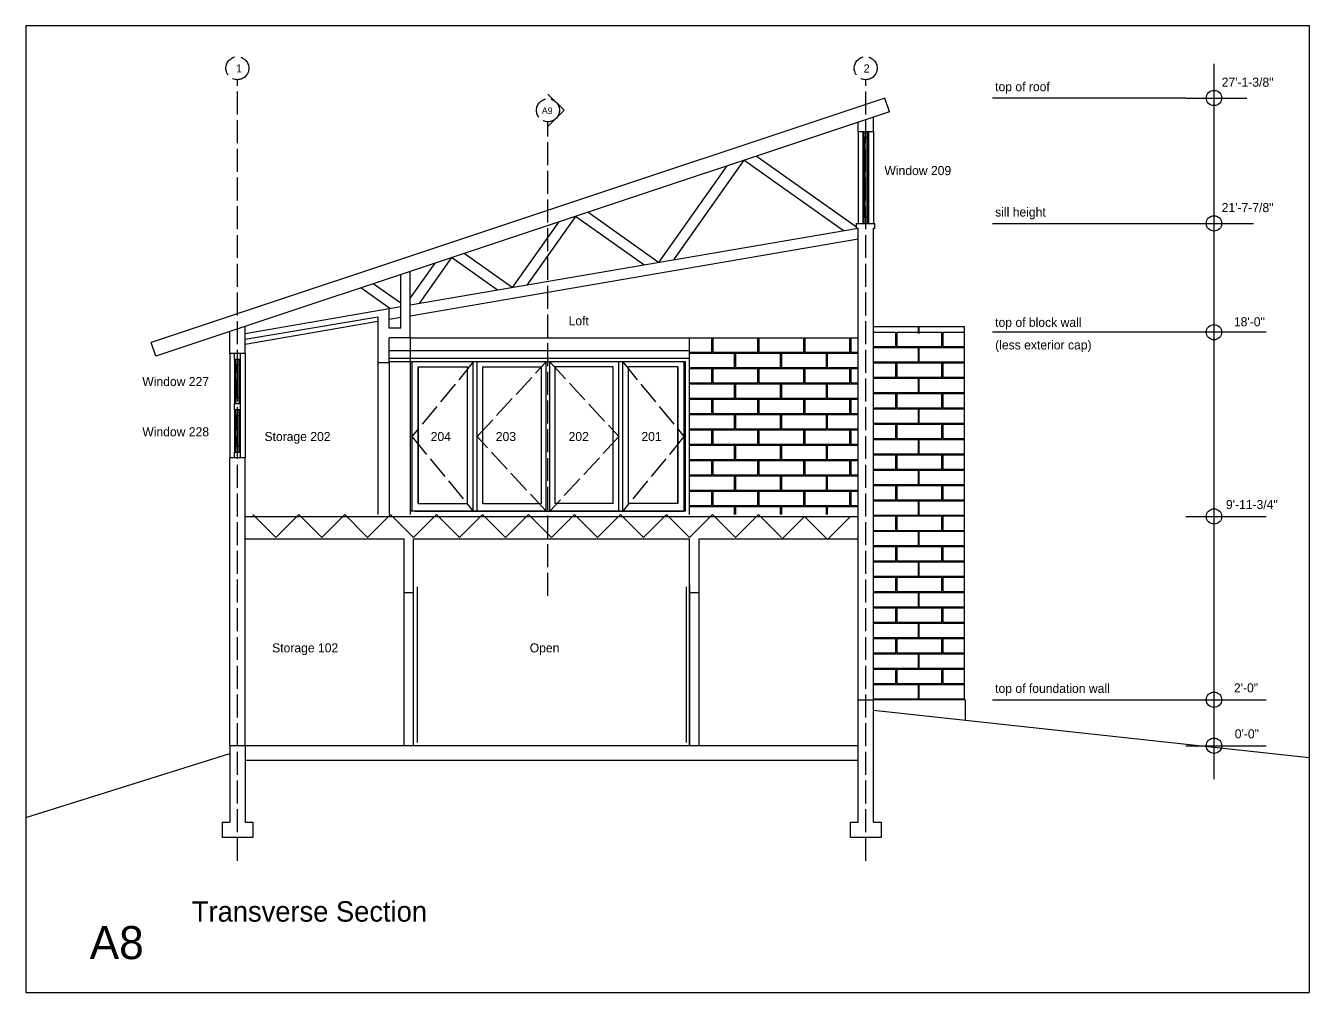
# Model space of a CAD drawing. Header units: inches. Extents: x -5028 to 8475, y 452 to 3434.
# Drawn here: x 5004 to 5674, y 577 to 1082 of the extents above; entities that cross this region are included whole.
import ezdxf

# ---------------------------------------------------------------- set-up
doc = ezdxf.new("R2010")
doc.units = ezdxf.units.IN
doc.header["$MEASUREMENT"] = 0
doc.linetypes.add('ACAD_ISO02W100', pattern=[15, 12, -3])
for name, color, linetype in [('blocks', 251, 'Continuous'), ('const', 7, 'Continuous'), ('e1', 7, 'Continuous'), ('e2', 251, 'Continuous'), ('glass', 172, 'Continuous'), ('glassSwing', 172, 'ACAD_ISO02W100'), ('grid', 252, 'ACAD_ISO02W100'), ('walls', 7, 'Continuous')]:
    doc.layers.add(name, color=color, linetype=linetype)

msp = doc.modelspace()

# ---------------------------------------------------------------- linework, layer by layer
for p, q in [((5003.72, 1082.42), (5003.72, 577.41)), ((5003.72, 1082.42), (5673.85, 1082.42)), ((5673.85, 1082.42), (5673.85, 577.41)), ((5438.25, 730.26), (5446.25, 730.26)), ((5003.72, 577.41), (5673.85, 577.41))]:
    msp.add_line(p, q)
at = {"layer": 'blocks'}
for p, q in [((5469.75, 921.52), (5469.75, 925.02)), ((5470.25, 921.52), (5470.25, 925.02)), ((5362.01, 911.76), (5362.01, 919.26)), ((5362.51, 919.26), (5362.51, 911.76)), ((5386.01, 911.76), (5386.01, 919.26)), ((5386.51, 919.26), (5386.51, 911.76)), ((5410.01, 911.76), (5410.01, 919.26)), ((5410.51, 919.26), (5410.51, 911.76)), ((5434.01, 911.76), (5434.01, 919.26)), ((5434.51, 919.26), (5434.51, 911.76)), ((5446.25, 922.26), (5458.01, 922.26)), ((5458.01, 914.76), (5458.01, 922.26)), ((5458.51, 922.26), (5482.01, 922.26)), ((5458.51, 922.26), (5458.51, 914.76)), ((5482.01, 914.76), (5482.01, 922.26)), ((5482.51, 922.26), (5493.75, 922.26)), ((5482.51, 922.26), (5482.51, 914.76)), ((5350.26, 911.76), (5362.01, 911.76)), ((5362.51, 911.76), (5386.01, 911.76)), ((5386.51, 911.76), (5410.01, 911.76)), ((5410.51, 911.76), (5434.01, 911.76)), ((5434.51, 911.76), (5438.25, 911.76)), ((5446.25, 914.76), (5458.01, 914.76)), ((5446.25, 914.26), (5469.75, 914.26)), ((5458.51, 914.76), (5482.01, 914.76)), ((5469.75, 906.76), (5469.75, 914.26)), ((5470.25, 914.26), (5493.75, 914.26)), ((5470.25, 906.76), (5470.25, 914.26)), ((5482.51, 914.76), (5493.75, 914.76)), ((5350.25, 911.26), (5373.75, 911.26)), ((5373.75, 903.76), (5373.75, 911.26)), ((5374.25, 911.26), (5397.75, 911.26)), ((5374.25, 911.26), (5374.25, 903.76)), ((5397.75, 903.76), (5397.75, 911.26)), ((5398.25, 911.26), (5421.75, 911.26)), ((5398.25, 911.26), (5398.25, 903.76)), ((5421.75, 903.76), (5421.75, 911.26)), ((5422.25, 911.26), (5438.25, 911.26)), ((5422.25, 903.76), (5422.25, 911.26)), ((5446.25, 906.76), (5469.75, 906.76)), ((5446.25, 906.26), (5458.01, 906.26)), ((5458.01, 898.76), (5458.01, 906.26)), ((5458.51, 906.26), (5482.01, 906.26)), ((5458.51, 906.26), (5458.51, 898.76)), ((5470.25, 906.76), (5493.75, 906.76)), ((5482.01, 898.76), (5482.01, 906.26)), ((5482.51, 906.26), (5493.75, 906.26)), ((5482.51, 906.26), (5482.51, 898.76)), ((5350.25, 903.76), (5373.75, 903.76)), ((5350.26, 903.26), (5362.01, 903.26)), ((5362.01, 895.76), (5362.01, 903.26)), ((5362.51, 903.26), (5386.01, 903.26)), ((5362.51, 903.26), (5362.51, 895.76)), ((5374.25, 903.76), (5397.75, 903.76)), ((5386.01, 895.76), (5386.01, 903.26)), ((5386.51, 903.26), (5410.01, 903.26)), ((5386.51, 903.26), (5386.51, 895.76)), ((5398.25, 903.76), (5421.75, 903.76)), ((5410.01, 895.76), (5410.01, 903.26)), ((5410.51, 903.26), (5410.51, 895.76)), ((5410.51, 903.26), (5434.01, 903.26)), ((5422.25, 903.76), (5438.25, 903.76)), ((5434.01, 895.76), (5434.01, 903.26)), ((5434.51, 903.26), (5434.51, 895.76)), ((5434.51, 903.26), (5438.25, 903.26)), ((5446.25, 898.76), (5458.01, 898.76)), ((5446.25, 898.26), (5469.75, 898.26)), ((5458.51, 898.76), (5482.01, 898.76)), ((5469.75, 890.76), (5469.75, 898.26)), ((5470.25, 898.26), (5493.75, 898.26)), ((5470.25, 890.76), (5470.25, 898.26)), ((5482.51, 898.76), (5493.75, 898.76)), ((5350.25, 895.26), (5373.75, 895.26)), ((5350.26, 895.76), (5362.01, 895.76)), ((5362.51, 895.76), (5386.01, 895.76)), ((5373.75, 887.76), (5373.75, 895.26)), ((5374.25, 895.26), (5397.75, 895.26)), ((5374.25, 895.26), (5374.25, 887.76)), ((5386.51, 895.76), (5410.01, 895.76)), ((5397.75, 887.76), (5397.75, 895.26)), ((5398.25, 895.26), (5421.75, 895.26)), ((5398.25, 895.26), (5398.25, 887.76)), ((5410.51, 895.76), (5434.01, 895.76)), ((5421.75, 887.76), (5421.75, 895.26)), ((5422.25, 895.26), (5438.25, 895.26)), ((5422.25, 887.76), (5422.25, 895.26)), ((5434.51, 895.76), (5438.25, 895.76)), ((5350.25, 887.76), (5373.75, 887.76)), ((5350.26, 887.26), (5362.01, 887.26)), ((5362.01, 879.76), (5362.01, 887.26)), ((5362.51, 887.26), (5362.51, 879.76)), ((5362.51, 887.26), (5386.01, 887.26)), ((5374.25, 887.76), (5397.75, 887.76)), ((5386.01, 879.76), (5386.01, 887.26)), ((5386.51, 887.26), (5386.51, 879.76)), ((5386.51, 887.26), (5410.01, 887.26)), ((5398.25, 887.76), (5421.75, 887.76)), ((5410.01, 879.76), (5410.01, 887.26)), ((5410.51, 887.26), (5410.51, 879.76)), ((5410.51, 887.26), (5434.01, 887.26)), ((5422.25, 887.76), (5438.25, 887.76)), ((5434.01, 879.76), (5434.01, 887.26)), ((5434.51, 887.26), (5434.51, 879.76)), ((5434.51, 887.26), (5438.25, 887.26)), ((5446.25, 890.76), (5469.75, 890.76)), ((5446.25, 890.26), (5458.01, 890.26)), ((5458.01, 882.76), (5458.01, 890.26)), ((5458.51, 890.26), (5482.01, 890.26)), ((5458.51, 890.26), (5458.51, 882.76)), ((5470.25, 890.76), (5493.75, 890.76)), ((5482.01, 882.76), (5482.01, 890.26)), ((5482.51, 890.26), (5493.75, 890.26)), ((5482.51, 890.26), (5482.51, 882.76)), ((5350.25, 879.26), (5373.75, 879.26)), ((5350.26, 879.76), (5362.01, 879.76)), ((5362.51, 879.76), (5386.01, 879.76)), ((5373.75, 871.76), (5373.75, 879.26)), ((5374.25, 879.26), (5374.25, 871.76)), ((5374.25, 879.26), (5397.75, 879.26)), ((5386.51, 879.76), (5410.01, 879.76)), ((5397.75, 871.76), (5397.75, 879.26)), ((5398.25, 879.26), (5421.75, 879.26)), ((5398.25, 879.26), (5398.25, 871.76)), ((5410.51, 879.76), (5434.01, 879.76)), ((5421.75, 871.76), (5421.75, 879.26)), ((5422.25, 871.76), (5422.25, 879.26)), ((5422.25, 879.26), (5438.25, 879.26)), ((5434.51, 879.76), (5438.25, 879.76)), ((5446.25, 882.76), (5458.01, 882.76)), ((5446.25, 882.26), (5469.75, 882.26)), ((5458.51, 882.76), (5482.01, 882.76)), ((5469.75, 874.76), (5469.75, 882.26)), ((5470.25, 882.26), (5493.75, 882.26)), ((5470.25, 874.76), (5470.25, 882.26)), ((5482.51, 882.76), (5493.75, 882.76)), ((5350.25, 871.76), (5373.75, 871.76)), ((5350.26, 871.26), (5362.01, 871.26)), ((5362.01, 863.76), (5362.01, 871.26)), ((5362.51, 871.26), (5386.01, 871.26)), ((5362.51, 871.26), (5362.51, 863.76)), ((5374.25, 871.76), (5397.75, 871.76)), ((5386.01, 863.76), (5386.01, 871.26)), ((5386.51, 871.26), (5410.01, 871.26)), ((5386.51, 871.26), (5386.51, 863.76)), ((5398.25, 871.76), (5421.75, 871.76)), ((5410.01, 863.76), (5410.01, 871.26)), ((5410.51, 871.26), (5410.51, 863.76)), ((5410.51, 871.26), (5434.01, 871.26)), ((5422.25, 871.76), (5438.25, 871.76)), ((5434.01, 863.76), (5434.01, 871.26)), ((5434.51, 871.26), (5434.51, 863.76)), ((5434.51, 871.26), (5438.25, 871.26)), ((5446.25, 874.76), (5469.75, 874.76)), ((5446.25, 874.26), (5458.01, 874.26)), ((5458.01, 866.76), (5458.01, 874.26)), ((5458.51, 874.26), (5482.01, 874.26)), ((5458.51, 874.26), (5458.51, 866.76)), ((5470.25, 874.76), (5493.75, 874.76)), ((5482.01, 866.76), (5482.01, 874.26)), ((5482.51, 874.26), (5493.75, 874.26)), ((5482.51, 874.26), (5482.51, 866.76)), ((5446.25, 866.76), (5458.01, 866.76)), ((5446.25, 866.26), (5469.75, 866.26)), ((5458.51, 866.76), (5482.01, 866.76)), ((5469.75, 858.76), (5469.75, 866.26)), ((5470.25, 866.26), (5493.75, 866.26)), ((5470.25, 858.76), (5470.25, 866.26)), ((5482.51, 866.76), (5493.75, 866.76)), ((5350.25, 863.26), (5373.75, 863.26)), ((5350.26, 863.76), (5362.01, 863.76)), ((5362.51, 863.76), (5386.01, 863.76)), ((5373.75, 855.76), (5373.75, 863.26)), ((5374.25, 863.26), (5397.75, 863.26)), ((5374.25, 863.26), (5374.25, 855.76)), ((5386.51, 863.76), (5410.01, 863.76)), ((5397.75, 855.76), (5397.75, 863.26)), ((5398.25, 863.26), (5421.75, 863.26)), ((5398.25, 863.26), (5398.25, 855.76)), ((5410.51, 863.76), (5434.01, 863.76)), ((5421.75, 855.76), (5421.75, 863.26)), ((5422.25, 863.26), (5438.25, 863.26)), ((5422.25, 855.76), (5422.25, 863.26)), ((5434.51, 863.76), (5438.25, 863.76)), ((5446.25, 858.76), (5469.75, 858.76)), ((5446.25, 858.26), (5458.01, 858.26)), ((5458.01, 850.76), (5458.01, 858.26)), ((5458.51, 858.26), (5482.01, 858.26)), ((5458.51, 858.26), (5458.51, 850.76)), ((5470.25, 858.76), (5493.75, 858.76)), ((5482.01, 850.76), (5482.01, 858.26)), ((5482.51, 858.26), (5493.75, 858.26)), ((5482.51, 858.26), (5482.51, 850.76)), ((5350.25, 855.76), (5373.75, 855.76)), ((5350.26, 855.26), (5362.01, 855.26)), ((5362.01, 847.76), (5362.01, 855.26)), ((5362.51, 855.26), (5386.01, 855.26)), ((5362.51, 855.26), (5362.51, 847.76)), ((5374.25, 855.76), (5397.75, 855.76)), ((5386.01, 847.76), (5386.01, 855.26)), ((5386.51, 855.26), (5410.01, 855.26)), ((5386.51, 855.26), (5386.51, 847.76)), ((5398.25, 855.76), (5421.75, 855.76)), ((5410.01, 847.76), (5410.01, 855.26)), ((5410.51, 855.26), (5410.51, 847.76)), ((5410.51, 855.26), (5434.01, 855.26)), ((5422.25, 855.76), (5438.25, 855.76)), ((5434.01, 847.76), (5434.01, 855.26)), ((5434.51, 855.26), (5434.51, 847.76)), ((5434.51, 855.26), (5438.25, 855.26)), ((5350.25, 847.26), (5373.75, 847.26)), ((5350.26, 847.76), (5362.01, 847.76)), ((5362.51, 847.76), (5386.01, 847.76)), ((5373.75, 839.76), (5373.75, 847.26)), ((5374.25, 847.26), (5397.75, 847.26)), ((5374.25, 847.26), (5374.25, 839.76)), ((5386.51, 847.76), (5410.01, 847.76)), ((5397.75, 839.76), (5397.75, 847.26)), ((5398.25, 847.26), (5421.75, 847.26)), ((5398.25, 847.26), (5398.25, 839.76)), ((5410.51, 847.76), (5434.01, 847.76)), ((5421.75, 839.76), (5421.75, 847.26)), ((5422.25, 847.26), (5438.25, 847.26)), ((5422.25, 839.76), (5422.25, 847.26)), ((5434.51, 847.76), (5438.25, 847.76)), ((5446.25, 850.76), (5458.01, 850.76)), ((5446.25, 850.26), (5469.75, 850.26)), ((5458.51, 850.76), (5482.01, 850.76)), ((5469.75, 842.76), (5469.75, 850.26)), ((5470.25, 850.26), (5493.75, 850.26)), ((5470.25, 842.76), (5470.25, 850.26)), ((5482.51, 850.76), (5493.75, 850.76)), ((5350.25, 839.76), (5373.75, 839.76)), ((5350.26, 839.26), (5362.01, 839.26)), ((5362.01, 831.76), (5362.01, 839.26)), ((5362.51, 839.26), (5386.01, 839.26)), ((5362.51, 839.26), (5362.51, 831.76)), ((5374.25, 839.76), (5397.75, 839.76)), ((5386.01, 831.76), (5386.01, 839.26)), ((5386.51, 839.26), (5410.01, 839.26)), ((5386.51, 839.26), (5386.51, 831.76)), ((5398.25, 839.76), (5421.75, 839.76)), ((5410.01, 831.76), (5410.01, 839.26)), ((5410.51, 839.26), (5434.01, 839.26)), ((5410.51, 839.26), (5410.51, 831.76)), ((5422.25, 839.76), (5438.25, 839.76)), ((5434.01, 831.76), (5434.01, 839.26)), ((5434.51, 839.26), (5434.51, 831.76)), ((5434.51, 839.26), (5438.25, 839.26)), ((5446.25, 842.76), (5469.75, 842.76)), ((5446.25, 842.26), (5458.01, 842.26)), ((5458.01, 834.76), (5458.01, 842.26)), ((5458.51, 842.26), (5482.01, 842.26)), ((5458.51, 842.26), (5458.51, 834.76)), ((5470.25, 842.76), (5493.75, 842.76)), ((5482.01, 834.76), (5482.01, 842.26)), ((5482.51, 842.26), (5493.75, 842.26)), ((5482.51, 842.26), (5482.51, 834.76)), ((5350.25, 831.26), (5373.75, 831.26)), ((5350.26, 831.76), (5362.01, 831.76)), ((5362.51, 831.76), (5386.01, 831.76)), ((5373.75, 827.01), (5373.75, 831.26)), ((5374.25, 831.26), (5374.25, 827.01)), ((5374.25, 831.26), (5397.75, 831.26)), ((5386.51, 831.76), (5410.01, 831.76)), ((5397.75, 827.01), (5397.75, 831.26)), ((5398.25, 831.26), (5421.75, 831.26)), ((5398.25, 831.26), (5398.25, 827.01)), ((5410.51, 831.76), (5434.01, 831.76)), ((5421.75, 827.01), (5421.75, 831.26)), ((5422.25, 827.01), (5422.25, 831.26)), ((5422.25, 831.26), (5438.25, 831.26)), ((5434.51, 831.76), (5438.25, 831.76)), ((5446.25, 834.76), (5458.01, 834.76)), ((5446.25, 834.26), (5469.75, 834.26)), ((5458.51, 834.76), (5482.01, 834.76)), ((5469.75, 826.76), (5469.75, 834.26)), ((5470.25, 834.26), (5493.75, 834.26)), ((5470.25, 826.76), (5470.25, 834.26)), ((5482.51, 834.76), (5493.75, 834.76)), ((5446.25, 826.76), (5469.75, 826.76)), ((5446.25, 826.26), (5458.01, 826.26)), ((5458.01, 818.76), (5458.01, 826.26)), ((5458.51, 826.26), (5482.01, 826.26)), ((5458.51, 826.26), (5458.51, 818.76)), ((5470.25, 826.76), (5493.75, 826.76)), ((5482.01, 818.76), (5482.01, 826.26)), ((5482.51, 826.26), (5493.75, 826.26)), ((5482.51, 826.26), (5482.51, 818.76)), ((5446.25, 818.76), (5458.01, 818.76)), ((5446.25, 818.26), (5469.75, 818.26)), ((5458.51, 818.76), (5482.01, 818.76)), ((5469.75, 810.76), (5469.75, 818.26)), ((5470.25, 818.26), (5493.75, 818.26)), ((5470.25, 810.76), (5470.25, 818.26)), ((5482.51, 818.76), (5493.75, 818.76)), ((5446.25, 810.76), (5469.75, 810.76)), ((5446.25, 810.26), (5458.01, 810.26)), ((5458.01, 802.76), (5458.01, 810.26)), ((5458.51, 810.26), (5482.01, 810.26)), ((5458.51, 810.26), (5458.51, 802.76)), ((5470.25, 810.76), (5493.75, 810.76)), ((5482.01, 802.76), (5482.01, 810.26)), ((5482.51, 810.26), (5493.75, 810.26)), ((5482.51, 810.26), (5482.51, 802.76)), ((5446.25, 802.76), (5458.01, 802.76)), ((5446.25, 802.26), (5469.75, 802.26)), ((5458.51, 802.76), (5482.01, 802.76)), ((5469.75, 794.76), (5469.75, 802.26)), ((5470.25, 802.26), (5493.75, 802.26)), ((5470.25, 794.76), (5470.25, 802.26)), ((5482.51, 802.76), (5493.75, 802.76)), ((5446.25, 794.76), (5469.75, 794.76)), ((5446.25, 794.26), (5458.01, 794.26)), ((5458.01, 786.76), (5458.01, 794.26)), ((5458.51, 794.26), (5482.01, 794.26)), ((5458.51, 794.26), (5458.51, 786.76)), ((5470.25, 794.76), (5493.75, 794.76)), ((5482.01, 786.76), (5482.01, 794.26)), ((5482.51, 794.26), (5493.75, 794.26)), ((5482.51, 794.26), (5482.51, 786.76)), ((5446.25, 786.76), (5458.01, 786.76)), ((5446.25, 786.26), (5469.75, 786.26)), ((5458.51, 786.76), (5482.01, 786.76)), ((5469.75, 778.76), (5469.75, 786.26)), ((5470.25, 786.26), (5493.75, 786.26)), ((5470.25, 778.76), (5470.25, 786.26)), ((5482.51, 786.76), (5493.75, 786.76)), ((5446.25, 778.76), (5469.75, 778.76)), ((5446.25, 778.26), (5458.01, 778.26)), ((5458.01, 770.76), (5458.01, 778.26)), ((5458.51, 778.26), (5482.01, 778.26)), ((5458.51, 778.26), (5458.51, 770.76)), ((5470.25, 778.76), (5493.75, 778.76)), ((5482.01, 770.76), (5482.01, 778.26)), ((5482.51, 778.26), (5493.75, 778.26)), ((5482.51, 778.26), (5482.51, 770.76)), ((5446.25, 770.76), (5458.01, 770.76)), ((5458.51, 770.76), (5482.01, 770.76)), ((5482.51, 770.76), (5493.75, 770.76)), ((5446.25, 770.26), (5469.75, 770.26)), ((5469.75, 762.76), (5469.75, 770.26)), ((5470.25, 770.26), (5493.75, 770.26)), ((5470.25, 762.76), (5470.25, 770.26)), ((5446.25, 762.76), (5469.75, 762.76)), ((5446.25, 762.26), (5458.01, 762.26)), ((5458.01, 754.76), (5458.01, 762.26)), ((5458.51, 762.26), (5482.01, 762.26)), ((5458.51, 762.26), (5458.51, 754.76)), ((5470.25, 762.76), (5493.75, 762.76)), ((5482.01, 754.76), (5482.01, 762.26)), ((5482.51, 762.26), (5493.75, 762.26)), ((5482.51, 762.26), (5482.51, 754.76)), ((5446.25, 754.76), (5458.01, 754.76)), ((5446.25, 754.26), (5469.75, 754.26)), ((5458.51, 754.76), (5482.01, 754.76)), ((5469.75, 746.76), (5469.75, 754.26)), ((5470.25, 746.76), (5470.25, 754.26)), ((5470.25, 754.26), (5493.75, 754.26)), ((5482.51, 754.76), (5493.75, 754.76)), ((5446.25, 746.76), (5469.75, 746.76)), ((5446.25, 746.26), (5458.01, 746.26)), ((5458.01, 738.76), (5458.01, 746.26)), ((5458.51, 746.26), (5482.01, 746.26)), ((5458.51, 746.26), (5458.51, 738.76)), ((5470.25, 746.76), (5493.75, 746.76)), ((5482.01, 738.76), (5482.01, 746.26)), ((5482.51, 746.26), (5482.51, 738.76)), ((5482.51, 746.26), (5493.75, 746.26)), ((5446.25, 738.76), (5458.01, 738.76)), ((5446.25, 738.26), (5469.75, 738.26)), ((5458.51, 738.76), (5482.01, 738.76)), ((5469.75, 730.76), (5469.75, 738.26)), ((5470.25, 738.26), (5493.75, 738.26)), ((5470.25, 730.76), (5470.25, 738.26)), ((5482.51, 738.76), (5493.75, 738.76)), ((5446.25, 730.76), (5469.75, 730.76)), ((5470.25, 730.76), (5493.75, 730.76))]:
    msp.add_line(p, q, dxfattribs=at)
at = {"layer": 'e1'}
for p, q in [((5350.26, 827.01), (5350.26, 919.37)), ((5187.5, 906.25), (5187.5, 827.01)), ((5193.5, 906.72), (5193.5, 827.01)), ((5201.25, 706.26), (5201.25, 786.26)), ((5206.25, 706.26), (5206.25, 786.26)), ((5350.26, 706.26), (5350.26, 786.26)), ((5355.26, 706.26), (5355.26, 786.26))]:
    msp.add_line(p, q, dxfattribs=at)
at = {"layer": 'e2'}
for p, q in [((5624.08, 1062.4), (5624.08, 688.83)), ((5609.32, 1044.62), (5508.39, 1044.62)), ((5609.32, 1044.62), (5641.14, 1044.62)), ((5438.25, 1027.12), (5438.25, 979.12)), ((5438.25, 1026.54), (5438.25, 1023.54)), ((5440.75, 1027.12), (5440.75, 979.12)), ((5443.75, 1027.12), (5443.75, 979.12)), ((5446.25, 1027.12), (5446.25, 979.12)), ((5441.38, 1024.12), (5441.38, 982.12)), ((5443.13, 1024.12), (5443.13, 982.12)), ((5378.59, 1012.07), (5341.83, 960.07)), ((5430.59, 975.31), (5378.59, 1012.07)), ((5437.5, 977.15), (5385.07, 1014.22)), ((5369.78, 1009.13), (5334.17, 958.75)), ((5281.86, 979.82), (5257.68, 945.62)), ((5290.67, 982.76), (5265.35, 946.93)), ((5326.5, 957.43), (5290.67, 982.76)), ((5334.17, 958.75), (5297.15, 984.92)), ((5508.39, 979.12), (5644.79, 979.12)), ((5204.5, 936.49), (5438.25, 976.62)), ((5204.5, 930.91), (5438.25, 971.04)), ((5217.26, 958.29), (5204.5, 940.24)), ((5226.07, 961.23), (5209.15, 937.28)), ((5250.02, 944.3), (5226.07, 961.23)), ((5257.68, 945.62), (5232.55, 963.39)), ((5193.82, 934.65), (5178.61, 945.4)), ((5199.5, 937.37), (5185.08, 947.56)), ((5193.5, 934.6), (5199.5, 935.63)), ((5118.25, 916.09), (5187.5, 927.99)), ((5193.5, 929.02), (5199.5, 930.05)), ((5493.75, 925.02), (5446.25, 925.02)), ((5493.75, 730.76), (5493.75, 925.02)), ((5204.5, 919.37), (5438.25, 919.37)), ((5204.5, 919.37), (5204.5, 827.01)), ((5651.29, 922.26), (5508.39, 922.26)), ((5193.5, 912.72), (5350.26, 912.72)), ((5110.25, 911.22), (5110.25, 856.63)), ((5112.75, 908.22), (5112.75, 884.97)), ((5113.38, 905.22), (5113.38, 887.97)), ((5115.13, 905.22), (5115.13, 887.97)), ((5115.75, 908.22), (5115.75, 884.97)), ((5118.25, 911.22), (5118.25, 856.63)), ((5193.5, 908.76), (5350.26, 908.76)), ((5348.26, 906.72), (5193.5, 906.72)), ((5205.38, 906.72), (5205.38, 828.76)), ((5237.38, 828.76), (5237.38, 906.72)), ((5239.38, 828.76), (5239.38, 906.72)), ((5275.38, 828.76), (5275.38, 906.72)), ((5277.38, 828.76), (5277.38, 906.72)), ((5313.38, 828.76), (5313.38, 906.72)), ((5315.38, 828.76), (5315.38, 906.72)), ((5347.38, 906.72), (5347.38, 828.76)), ((5348.26, 828.76), (5348.26, 906.72)), ((5208.63, 904.22), (5234.38, 904.22)), ((5208.63, 904.22), (5208.63, 832.76)), ((5208.63, 832.76), (5208.63, 904.22)), ((5234.38, 832.76), (5234.38, 904.22)), ((5242.38, 832.76), (5242.38, 904.22)), ((5242.38, 904.22), (5272.88, 904.22)), ((5272.88, 904.22), (5272.88, 832.76)), ((5279.88, 904.22), (5279.88, 832.76)), ((5310.38, 904.22), (5279.88, 904.22)), ((5310.38, 832.76), (5310.38, 904.22)), ((5318.38, 832.76), (5318.38, 904.22)), ((5344.13, 904.22), (5318.38, 904.22)), ((5344.13, 832.76), (5344.13, 904.22)), ((5344.13, 904.22), (5344.13, 832.76)), ((5112.75, 881.97), (5112.75, 859.63)), ((5113.38, 878.97), (5113.38, 862.63)), ((5115.13, 878.97), (5115.13, 862.63)), ((5115.75, 881.97), (5115.75, 859.63)), ((5208.63, 832.76), (5234.38, 832.76)), ((5242.38, 832.76), (5272.88, 832.76)), ((5310.38, 832.76), (5279.88, 832.76)), ((5344.13, 832.76), (5318.38, 832.76)), ((5122.25, 827.01), (5134.25, 815.01)), ((5134.25, 815.01), (5146.25, 827.01)), ((5146.25, 827.01), (5158.25, 815.01)), ((5158.25, 815.01), (5170.25, 827.01)), ((5170.25, 827.01), (5182.25, 815.01)), ((5182.25, 815.01), (5194.25, 827.01)), ((5194.25, 827.01), (5206.25, 815.01)), ((5348.26, 828.76), (5204.5, 828.76)), ((5206.25, 815.01), (5218.25, 827.01)), ((5207.13, 828.76), (5347.13, 828.76)), ((5218.25, 827.01), (5230.25, 815.01)), ((5230.25, 815.01), (5242.25, 827.01)), ((5242.25, 827.01), (5254.25, 815.01)), ((5254.25, 815.01), (5266.25, 827.01)), ((5266.25, 827.01), (5278.25, 815.01)), ((5278.25, 815.01), (5290.25, 827.01)), ((5290.25, 827.01), (5302.25, 815.01)), ((5302.25, 815.01), (5314.25, 827.01)), ((5314.25, 827.01), (5326.25, 815.01)), ((5326.25, 815.01), (5338.25, 827.01)), ((5338.25, 827.01), (5350.25, 815.01)), ((5350.25, 815.01), (5362.25, 827.01)), ((5362.25, 827.01), (5374.25, 815.01)), ((5374.25, 815.01), (5386.25, 827.01)), ((5386.25, 827.01), (5398.25, 815.01)), ((5398.25, 814.01), (5410.25, 826.01)), ((5410.25, 826.01), (5422.25, 814.01)), ((5422.25, 814.01), (5434.25, 826.01)), ((5609.33, 826.01), (5651.29, 826.01)), ((5494.25, 730.26), (5446.25, 730.26)), ((5494.25, 730.26), (5494.25, 719.61)), ((5508.39, 730.28), (5651.29, 730.28)), ((5609.33, 706.26), (5651.29, 706.26))]:
    msp.add_line(p, q, dxfattribs=at)
for centre in [(5624.08, 1044.62), (5624.08, 979.12), (5624.08, 922.26), (5624.08, 826.01), (5624.08, 730.28), (5624.08, 706.26)]:
    msp.add_circle(centre, 4, dxfattribs=at)
at = {"layer": 'glass'}
for p, q in [((5442.25, 1024.12), (5442.25, 982.12)), ((5114.25, 905.22), (5114.25, 887.97)), ((5114.25, 878.97), (5114.25, 862.63))]:
    msp.add_line(p, q, dxfattribs=at)
at = {"layer": 'glassSwing'}
for p, q in [((5237.38, 906.72), (5205.38, 867.74)), ((5239.38, 867.74), (5275.38, 906.72)), ((5277.38, 906.72), (5313.38, 867.74)), ((5315.38, 906.72), (5347.38, 867.74)), ((5205.38, 867.74), (5237.38, 828.76)), ((5275.38, 828.76), (5239.38, 867.74)), ((5313.38, 867.74), (5277.38, 828.76)), ((5347.38, 867.74), (5315.38, 828.76))]:
    msp.add_line(p, q, dxfattribs=at)
at = {"layer": 'grid'}
for p, q in [((5114.25, 646.04), (5114.25, 1054.19)), ((5442.25, 646.04), (5442.25, 1054.19)), ((5276.38, 784.55), (5276.38, 1032.22))]:
    msp.add_line(p, q, dxfattribs=at)
for centre in [(5114.25, 1060.19), (5442.25, 1060.19), (5276.38, 1038.22)]:
    msp.add_circle(centre, 6, dxfattribs=at)
at = {"layer": 'walls'}
for p, q in [((5276.38, 1046.71), (5284.86, 1038.22)), ((5452.25, 1044.62), (5069.25, 916.95)), ((5454.65, 1037.42), (5452.25, 1044.62)), ((5454.65, 1037.42), (5071.65, 909.75)), ((5276.38, 1029.73), (5284.86, 1038.22)), ((5446.25, 1027.12), (5446.25, 1034.62)), ((5438.25, 1027.12), (5438.25, 1031.95)), ((5438.25, 1027.12), (5446.25, 1027.12)), ((5440.75, 1027.12), (5443.75, 1027.12)), ((5441.38, 1024.12), (5441.38, 1027.12)), ((5443.13, 1024.12), (5443.13, 1027.12)), ((5441.38, 1024.12), (5443.13, 1024.12)), ((5437.5, 976.62), (5437.5, 979.12)), ((5437.5, 979.12), (5447, 979.12)), ((5441.38, 979.12), (5441.38, 982.12)), ((5443.13, 982.12), (5441.38, 982.12)), ((5443.13, 979.12), (5443.13, 982.12)), ((5447, 976.62), (5447, 979.12)), ((5437.5, 976.62), (5438.25, 976.62)), ((5438.25, 730.26), (5438.25, 976.62)), ((5446.25, 730.26), (5446.25, 976.62)), ((5446.25, 976.62), (5447, 976.62)), ((5199.5, 924.37), (5199.5, 952.37)), ((5204.5, 919.37), (5204.5, 954.04)), ((5118.25, 921.68), (5193.5, 934.6)), ((5193.5, 924.37), (5193.5, 934.6)), ((5118.25, 918.58), (5187.5, 930.3)), ((5118.25, 911.22), (5118.25, 925.29)), ((5187.5, 930.3), (5187.5, 906.25)), ((5110.25, 911.22), (5110.25, 922.62)), ((5199.5, 924.37), (5193.5, 924.37)), ((5204.5, 919.37), (5193.5, 919.37)), ((5193.5, 906.25), (5193.5, 919.37)), ((5071.65, 909.75), (5069.25, 916.95)), ((5118.25, 911.22), (5110.25, 911.22)), ((5112.75, 908.22), (5112.75, 911.22)), ((5112.75, 908.22), (5115.75, 908.22)), ((5113.38, 905.22), (5113.38, 908.22)), ((5113.38, 905.22), (5115.13, 905.22)), ((5115.13, 905.22), (5115.13, 908.22)), ((5115.75, 911.22), (5115.75, 908.22)), ((5193.5, 906.25), (5187.5, 906.25)), ((5112.75, 884.97), (5115.75, 884.97)), ((5112.75, 881.97), (5112.75, 884.97)), ((5113.38, 884.97), (5113.38, 887.97)), ((5115.13, 887.97), (5113.38, 887.97)), ((5115.13, 884.97), (5115.13, 887.97)), ((5115.75, 884.97), (5115.75, 881.97)), ((5112.75, 881.97), (5115.75, 881.97)), ((5113.38, 878.97), (5113.38, 881.97)), ((5113.38, 878.97), (5115.13, 878.97)), ((5115.13, 878.97), (5115.13, 881.97)), ((5112.75, 859.63), (5115.75, 859.63)), ((5112.75, 856.63), (5112.75, 859.63)), ((5115.13, 862.63), (5113.38, 862.63)), ((5113.38, 859.63), (5113.38, 862.63)), ((5115.13, 859.63), (5115.13, 862.63)), ((5115.75, 859.63), (5115.75, 856.63)), ((5110.25, 706.26), (5110.25, 856.63)), ((5118.25, 856.63), (5110.25, 856.63)), ((5118.25, 706.26), (5118.25, 856.63)), ((5118.25, 826.01), (5438.25, 826.01)), ((5118.25, 814.26), (5201.25, 814.26)), ((5201.25, 786.26), (5201.25, 814.26)), ((5206.25, 814.26), (5350.26, 814.26)), ((5206.25, 786.26), (5206.25, 814.26)), ((5350.26, 786.26), (5350.26, 814.26)), ((5355.26, 814.26), (5438.25, 814.26)), ((5355.26, 786.26), (5355.26, 814.26)), ((5201.25, 786.26), (5206.25, 786.26)), ((5208.06, 789.19), (5208.06, 707.93)), ((5348.45, 789.19), (5348.45, 707.93)), ((5350.26, 790.26), (5350.26, 706.26)), ((5350.26, 786.26), (5355.26, 786.26)), ((5438.25, 666.26), (5438.25, 730.26)), ((5446.25, 666.26), (5446.25, 730.26)), ((5446.25, 724.82), (5673.85, 700.12)), ((5438.25, 706.26), (5110.25, 706.26)), ((5110.25, 706.26), (5110.25, 686.76)), ((5118.25, 706.26), (5118.25, 666.26)), ((5003.72, 668.76), (5110.25, 702.26)), ((5110.25, 703.43), (5110.25, 666.26)), ((5118.25, 698.76), (5438.25, 698.76)), ((5106.25, 666.26), (5110.25, 666.26)), ((5106.25, 666.26), (5106.25, 658.26)), ((5118.25, 666.26), (5122.25, 666.26)), ((5122.25, 666.26), (5122.25, 658.26)), ((5434.25, 666.26), (5438.25, 666.26)), ((5434.25, 658.26), (5434.25, 666.26)), ((5446.25, 666.26), (5450.25, 666.26)), ((5450.25, 666.26), (5450.25, 658.26)), ((5122.25, 658.26), (5106.25, 658.26)), ((5110.25, 658.26), (5106.25, 658.26)), ((5450.25, 658.26), (5434.25, 658.26))]:
    msp.add_line(p, q, dxfattribs=at)

# ---------------------------------------------------------------- texts
at = {"layer": 'const', "attachment_point": 1}
for s, insert, char_height, width in [('1', (5113.53, 1062.23), 4.26, 1625.1973), ('2', (5441.17, 1062.19), 4.26, 1625.1973), ('top of roof', (5509.84, 1052.9), 4.7359, 1805.7748), ('27\'-1-3/8"', (5628.1, 1055.23), 4.736, 1805.7748), ('A9', (5273.2, 1039.69), 3.41, 1300.1578), ('Window 209', (5452.04, 1009.08), 4.736, 1805.7748), ('sill height', (5509.84, 987.41), 4.7359, 1805.7748), ('21\'-7-7/8"', (5628.1, 989.74), 4.736, 1805.7748), ('Loft', (5287.16, 930.57), 4.736, 1805.7748), ('top of block wall', (5509.84, 929.8), 4.7359, 1805.7748), ('18\'-0"', (5634.48, 930.08), 4.736, 1805.7748), ('(less exterior cap)', (5509.84, 918.01), 4.7359, 1805.7748), ('Window 227', (5064.61, 898.86), 4.736, 1805.7748), ('Window 228', (5064.61, 872.61), 4.736, 1805.7748), ('Storage 202', (5128.38, 870.15), 4.7359, 1805.7748), ('204', (5215.16, 870.15), 4.736, 1805.7748), ('203', (5249.16, 870.15), 4.736, 1805.7748), ('202', (5287.16, 870.15), 4.736, 1805.7748), ('201', (5325.16, 870.15), 4.736, 1805.7748), ('9\'-11-3/4"', (5630.32, 834.59), 4.736, 1805.7748), ('Storage 102', (5132.38, 759.74), 4.7359, 1805.7748), ('Open', (5266.86, 759.74), 4.736, 1805.7748), ('top of foundation wall', (5509.84, 738.56), 4.7359, 1805.7748), ('2\'-0"', (5634.48, 738.84), 4.736, 1805.7748), ('0\'-0"', (5634.93, 714.84), 4.736, 1805.7748), ('Transverse Section', (5090.49, 624.99), 10.6557, 4062.9933), ('A8', (5037.12, 612.04), 17.262, 6582.0491)]:
    msp.add_mtext(s, dxfattribs=dict(at, insert=insert, char_height=char_height, width=width))

doc.saveas('drawing.dxf')
